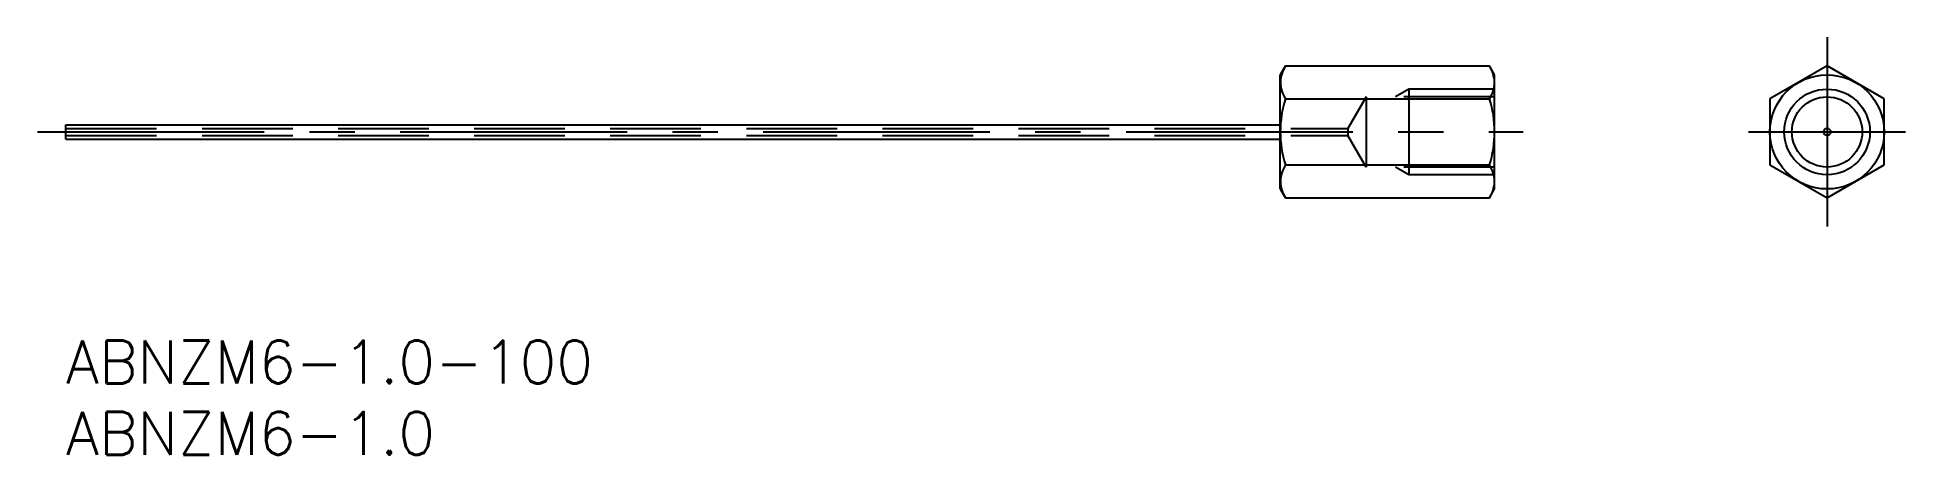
# Model space of a CAD drawing. Extents: x -2 to 129, y -8 to 21.
import ezdxf

# ---------------------------------------------------------------- set-up
doc = ezdxf.new("R2010")
doc.units = 0
doc.header["$LTSCALE"] = 0.5
doc.linetypes.add('CENTER', pattern=[50.8, 31.75, -6.35, 6.35, -6.35])
doc.linetypes.add('DASHED', pattern=[19.05, 12.7, -6.35])
for name, color, linetype in [('MSM_CENTER', 1, 'CENTER'), ('MSM_CONTINUOUS', 7, 'CONTINUOUS'), ('MSM_DASHED', 4, 'DASHED'), ('MSM_NARROW', 5, 'CONTINUOUS'), ('MSM_PART_NUMBER', 7, 'CONTINUOUS')]:
    doc.layers.add(name, color=color, linetype=linetype)
doc.styles.get("Standard").update_dxf_attribs({"font": 'txt.shx', "height": 3, "bigfont": 'bigfont.shx'})

# ---------------------------------------------------------------- blocks, each defined once
blk = doc.blocks.new('*U8')
at = {"layer": 'MSM_PART_NUMBER'}
blk.add_text('ABNZM6-1.0-100', height=3, dxfattribs=at).set_placement((0, -3))
blk = doc.blocks.new('*U9')
at = {"layer": 'MSM_PART_NUMBER'}
blk.add_text('ABNZM6-1.0', height=3, dxfattribs=at).set_placement((0, -8))

msp = doc.modelspace()

# ---------------------------------------------------------------- linework, layer by layer
at = {"layer": 'MSM_CENTER'}
for p, q in [((123.27, 21.25), (123.27, 7.99)), ((-2, 14.62), (102, 14.62)), ((117.77, 14.62), (128.77, 14.62))]:
    msp.add_line(p, q, dxfattribs=at)
at = {"layer": 'MSM_CONTINUOUS'}
for p, q in [((85.36, 19.24), (85, 18.62)), ((85, 10.62), (85, 18.62)), ((85.36, 19.24), (99.64, 19.24)), ((100, 18.62), (99.64, 19.24)), ((100, 10.62), (100, 18.62)), ((123.27, 19.24), (119.27, 16.93)), ((127.27, 16.93), (123.27, 19.24)), ((85.36, 16.93), (99.64, 16.93)), ((119.27, 16.93), (119.27, 12.31)), ((127.27, 12.31), (127.27, 16.93)), ((0, 14.12), (0, 15.12)), ((0, 15.12), (85, 15.12)), ((0, 14.12), (85, 14.12)), ((85.36, 12.31), (99.64, 12.31)), ((119.27, 12.31), (123.27, 10)), ((123.27, 10), (127.27, 12.31)), ((85, 10.62), (85.36, 10)), ((99.64, 10), (100, 10.62)), ((85.36, 10), (99.64, 10))]:
    msp.add_line(p, q, dxfattribs=at)
for radius in [4, 2.46, 0.25]:
    msp.add_circle((123.27, 14.62), radius, dxfattribs=at)
for centre, radius, start, end in [((87.32, 18), 2.32, 147.6483, 177.2412), ((97.68, 18), 2.32, 2.7588, 32.3517), ((87.35, 18.18), 2.35, 182.2891, 212.0951), ((97.65, 18.18), 2.35, 327.9049, 357.7109), ((92.64, 14.62), 7.64, 162.412, 197.588), ((92.36, 14.62), 7.64, 342.412, 17.588), ((87.35, 11.06), 2.35, 147.9049, 177.7109), ((97.65, 11.06), 2.35, 2.2891, 32.0951), ((87.32, 11.24), 2.32, 182.7588, 212.3517), ((97.68, 11.24), 2.32, 327.6483, 357.2412)]:
    msp.add_arc(centre, radius, start, end, dxfattribs=at)
at = {"layer": 'MSM_DASHED'}
for p, q in [((91, 17.08), (89.72, 14.87)), ((100, 17.08), (91, 17.08)), ((91, 17.08), (91, 12.16)), ((94, 17.62), (93.06, 17.08)), ((100, 17.62), (94, 17.62)), ((94, 17.62), (94, 11.62)), ((0, 14.87), (89.72, 14.87)), ((89.72, 14.87), (89.72, 14.37)), ((0, 14.37), (89.72, 14.37)), ((91, 12.16), (89.72, 14.37)), ((100, 12.16), (91, 12.16)), ((94, 11.62), (93.06, 12.16)), ((100, 11.62), (94, 11.62))]:
    msp.add_line(p, q, dxfattribs=at)
at = {"layer": 'MSM_NARROW'}
msp.add_circle((123.27, 14.62), 3, dxfattribs=at)

# ---------------------------------------------------------------- block references
at = {"layer": 'MSM_CONTINUOUS'}
for name in ['*U8', '*U9']:
    msp.add_blockref(name, (0, 0), dxfattribs=at)

doc.saveas('drawing.dxf')
